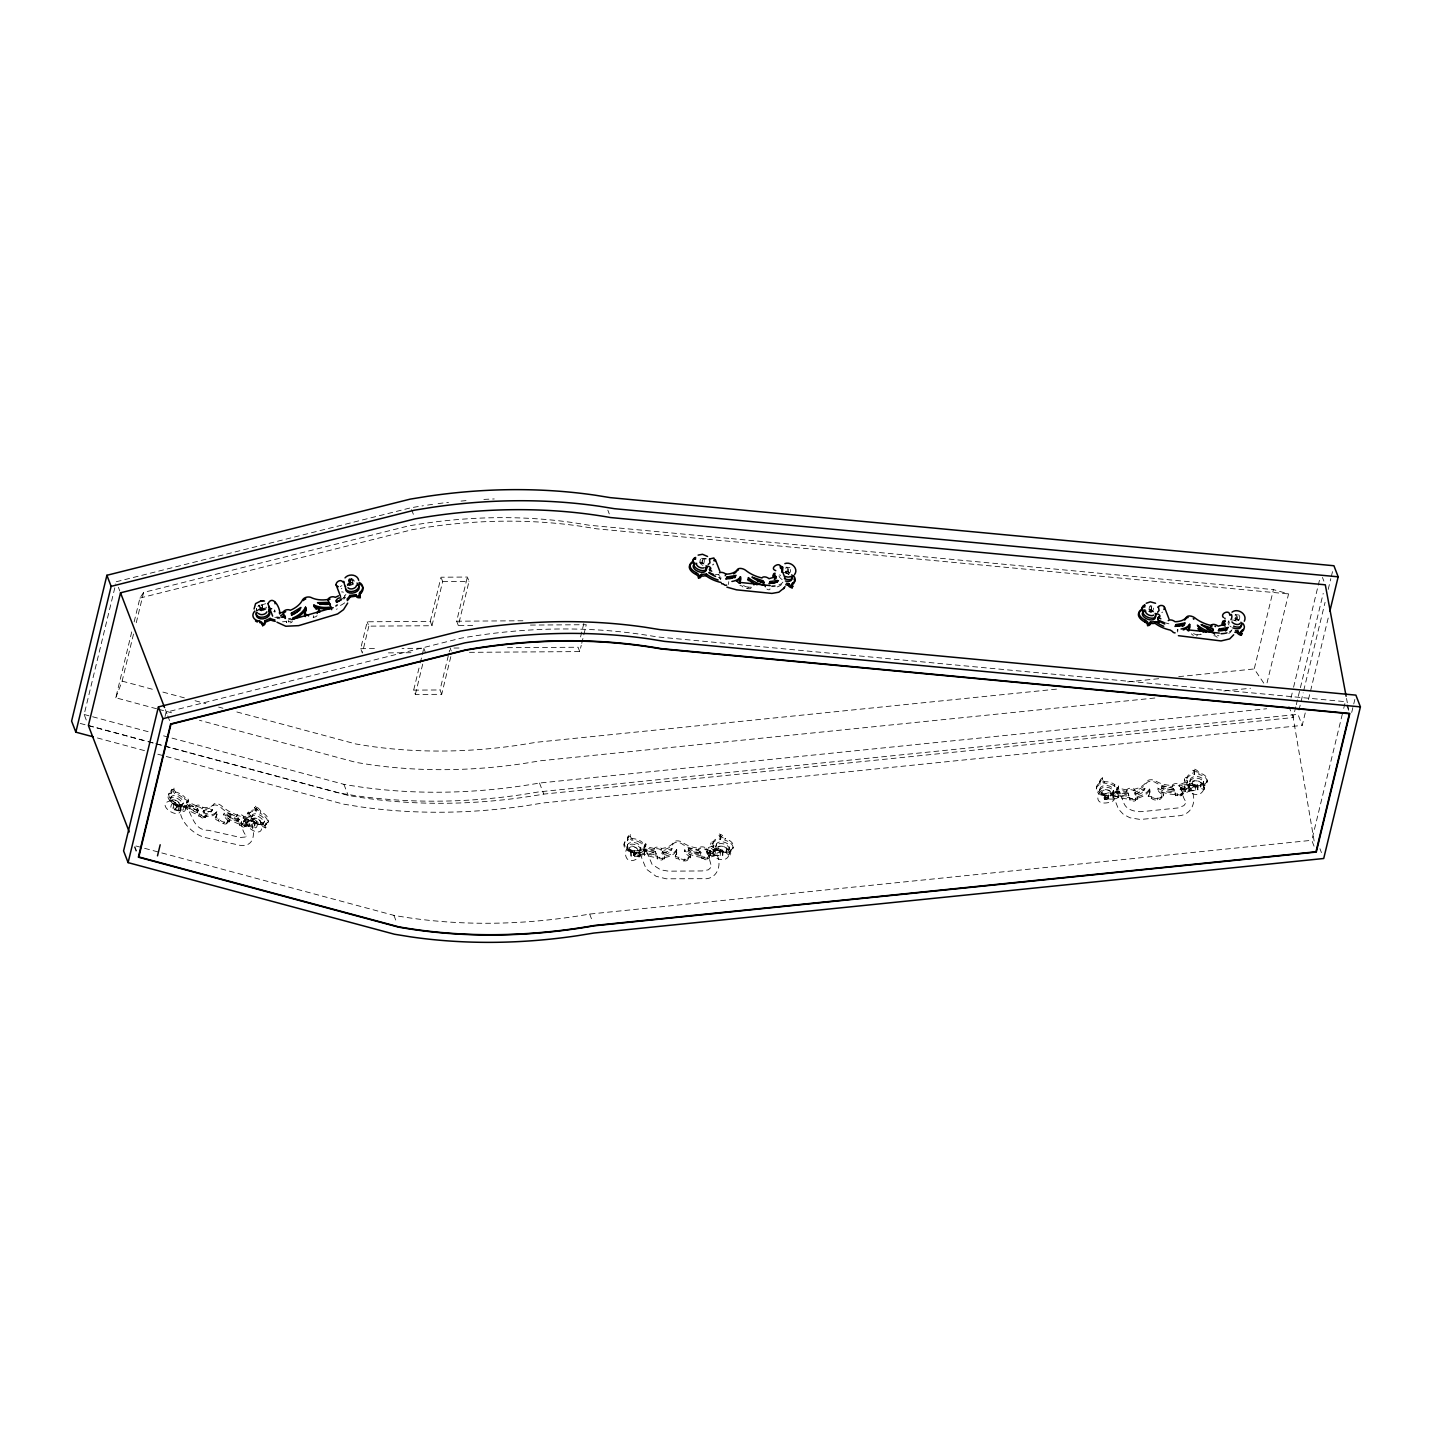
<?xml version="1.0" encoding="UTF-8"?>
<svg xmlns="http://www.w3.org/2000/svg" width="1432" height="1432" viewBox="0 0 1432 1432"><rect width="100%" height="100%" fill="white"/><g stroke="black" fill="none" stroke-linecap="round" stroke-linejoin="round"><path stroke-width="0.75" stroke-dasharray="5 3.75" d="M640.104 854.797C634.448 859.075 642.753 841.748 638.941 857.571C619.072 871.623 623.01 832.386 639.657 851.27M175.581 800.273A4.6 2.309 29.6 0 0 172.037 802.726A4.6 2.309 29.6 0 0 179.251 805.536A4.6 2.309 29.6 0 0 175.581 800.273C145.706 801.419 190.384 828.394 178.535 802.171M1188.614 785.989C1187.164 792.809 1196.579 797.284 1201.555 792.755C1211.597 782.212 1189.724 775.929 1188.9 785.47M713.619 853.365C712.51 843.323 729.837 844.039 729.067 853.74C728.351 863.138 713.834 860.059 713.673 853.723M1113.487 798.286C1115.313 790.231 1102.64 786.186 1098.881 793.382C1090.987 813.018 1131.37 795.977 1104.698 799.539C1099.919 791.234 1112.7 792.791 1117.891 792.648C1121.757 799.11 1113.129 799.629 1108.046 798.841C1105.074 793.561 1109.693 792.63 1108.046 798.841M1096.339 788.531L1096.482 786.973M1099.848 782.463L1099.991 780.905M1099.579 791.091L1099.758 789.372M1113.774 793.382L1112.986 795.315L1108.117 796.389A3.401 2.148 5.6 0 1 1105.773 799.092A4.708 2.971 5.6 0 0 1102.819 795.709A10.31 6.516 5.6 0 1 1100.116 784.36L1100.277 782.803A7.966 5.048 5.6 0 1 1102.658 777.737A7.482 4.744 5.6 0 0 1104.233 781.836L1104.985 783.286A10.31 6.516 5.6 0 1 1114.561 786.222A2.667 1.683 5.6 0 1 1118.07 787.296A2.667 1.683 5.6 0 1 1116.709 789.444L1126.716 791.52A4.314 2.739 5.6 0 1 1129.83 789.748A4.314 2.739 5.6 0 1 1134.037 790.786A22.912 14.481 5.6 0 0 1146.531 782.91A5.585 3.526 5.6 0 1 1154.729 782.087A22.912 14.481 5.6 0 0 1172.11 786.973A4.314 2.739 5.6 0 1 1175.242 785.183A4.314 2.739 5.6 0 1 1179.431 786.24L1187.54 782.874L1187.325 780.816A2.667 1.683 5.6 0 1 1184.461 779.097A2.667 1.683 5.6 0 1 1186.913 777.433A10.31 6.516 5.6 0 1 1193.626 772.868L1194.557 772.797A7.482 4.744 5.6 0 0 1192.981 768.698A7.966 5.048 5.6 0 1 1198.924 772.922A10.31 6.516 5.6 0 1 1204.813 783.948A4.708 2.971 5.6 0 0 1204.581 787.636L1204.419 789.193A3.401 2.148 5.6 0 1 1200.267 787.153L1194.091 786.866L1193.286 787.994A22.912 14.481 5.6 0 1 1182.331 793.758L1182.796 794.975L1180.953 795.154A1.897 1.199 5.6 0 1 1179.592 796.532A1.897 1.199 5.6 0 1 1177.301 795.512L1175.475 795.709L1175.153 792.934A22.912 14.481 5.6 0 1 1157.772 788.048L1157.611 789.605A13.819 8.735 5.6 0 0 1162.641 794.599A2.291 1.45 5.6 0 1 1161.209 797.123A3.759 2.381 5.6 0 1 1157.271 799.754L1156.734 799.897A3.759 2.381 5.6 0 1 1151.65 798.089A2.291 1.45 5.6 0 1 1148.446 796.013A13.819 8.735 5.6 0 0 1149.413 790.428L1149.574 788.871A22.912 14.481 5.6 0 1 1137.08 796.747L1137.384 799.521L1135.558 799.7A1.897 1.199 5.6 0 1 1134.18 801.079A1.897 1.199 5.6 0 1 1131.907 800.058L1130.063 800.255L1129.758 797.481A22.912 14.481 5.6 0 1 1115.331 794.259L1113.774 793.382L1108.261 794.832A3.401 2.148 5.6 0 1 1105.916 797.517A4.708 2.971 5.6 0 0 1102.98 794.151A10.31 6.516 5.6 0 1 1100.277 782.803M1102.354 779.993L1102.658 777.737M1102.819 795.709L1102.98 794.151M1105.773 799.092L1105.969 797.194M1108.314 797.284L1108.261 794.832M1113.237 792.039L1113.398 790.321M1114.561 786.222L1114.723 784.664A10.31 6.516 5.6 0 0 1105.146 781.729L1104.233 781.836M1116.137 792.773L1116.28 791.216C1119.466 791.341 1135.325 792.916 1126.196 796.031A18.473 11.671 5.6 0 1 1117.64 793.614L1116.137 792.773L1129.078 793.99M1116.727 789.963L1116.87 787.886A2.667 1.683 5.6 0 0 1118.231 785.738A2.667 1.683 5.6 0 0 1114.723 784.664M1118.285 788.173L1118.446 786.615M1126.716 791.52L1126.877 789.963A4.314 2.739 5.6 0 1 1129.991 788.191A4.314 2.739 5.6 0 1 1134.198 789.229A22.912 14.481 5.6 0 0 1146.674 781.353A5.585 3.526 5.6 0 1 1154.872 780.583L1154.872 780.529A22.912 14.481 5.6 0 0 1172.271 785.416A4.314 2.739 5.6 0 1 1175.386 783.626A4.314 2.739 5.6 0 1 1179.592 784.682L1187.683 781.317M1127.968 792.827L1128.917 795.548M1128.667 796.031L1128.649 794.599M1130.063 800.255L1129.758 797.481M1131.907 800.058L1132.05 798.501L1130.224 798.698M1134.037 790.786L1134.198 789.229M1134.717 794.259L1135.29 792.093L1144.92 788.352L1144.007 790.965A18.473 11.671 5.6 0 1 1137.849 794.85C1129.15 795.476 1142.593 791.019 1144.759 789.909M1135.146 793.668L1135.29 792.093M1135.612 800.023L1135.719 798.143L1137.545 797.964L1137.384 799.521M1135.827 795.422L1135.97 793.865L1137.993 793.292A18.473 11.671 5.6 0 0 1144.15 789.408L1144.92 788.352M1148.231 796.604L1148.392 795.046M1149.735 792.845L1149.878 791.287M1151.65 798.089L1151.793 796.532A2.291 1.45 5.6 0 1 1148.607 794.456A13.819 8.735 5.6 0 0 1149.574 788.871M1157.271 799.754L1157.414 798.197A3.759 2.381 5.6 0 0 1161.37 795.566A2.291 1.45 5.6 0 0 1162.802 793.042A13.819 8.735 5.6 0 1 1157.772 788.048M1161.531 788.227L1161.692 786.669C1164.914 785.971 1180.738 789.068 1171.609 791.466A18.473 11.671 5.6 0 1 1163.035 789.068L1161.531 788.227L1173.22 789.837L1174.33 791.001M1161.263 797.857L1161.37 795.566M1163.536 795.995L1163.697 794.438M1172.11 786.973L1172.271 785.416M1173.22 789.837L1173.363 788.28M1173.9 791.61L1174.473 789.444M1175.475 795.709L1175.153 792.934M1177.301 795.512L1177.444 793.955L1175.618 794.151M1179.431 786.24L1179.592 784.682M1180.111 789.712L1180.702 787.546L1190.314 783.787L1189.401 786.419A18.473 11.671 5.6 0 1 1183.244 790.303C1174.544 790.929 1188.005 786.472 1190.171 785.363M1180.541 789.104L1180.702 787.546M1181.024 795.458L1181.114 793.597L1182.939 793.418L1182.796 794.975M1181.221 790.876L1181.382 789.318L1183.405 788.746A18.473 11.671 5.6 0 0 1189.544 784.861L1190.314 783.787M1182.331 793.758L1182.474 792.2A22.912 14.481 5.6 0 0 1193.447 786.437L1194.252 785.309L1200.428 785.595A3.401 2.148 5.6 0 0 1204.581 787.636M1184.353 780.225L1184.515 778.65M1187.54 782.874L1187.164 782.391A2.667 1.683 5.6 0 1 1184.318 780.655A2.667 1.683 5.6 0 1 1186.77 778.99L1186.913 777.433M1187.164 782.391L1187.325 780.816M1189.867 782.051L1190.046 780.315M1186.77 778.99A10.31 6.516 5.6 0 1 1193.465 774.426L1194.395 774.354A7.482 4.744 5.6 0 0 1192.82 770.255L1192.981 768.698M1194.395 774.354L1194.7 772.099M1194.091 786.866L1194.252 785.309M1204.419 789.193A4.708 2.971 5.6 0 1 1204.67 785.506A10.31 6.516 5.6 0 0 1198.781 774.479L1198.924 772.922M1200.267 787.153L1200.428 785.595M1203.524 783L1203.686 781.263M1203.524 787.278L1203.686 785.703M1204.67 785.506L1204.813 783.948M1206.961 782.606L1207.122 781.031M1112.574 793.149L1113.022 798.716M265.726 603.713L259.568 605.485L260.803 610.247M180.665 809.384C175.957 814.754 179.967 800.058 181.059 807.72M259.819 820.375C270.738 847.44 227.849 818.639 256.865 818.477A4.6 2.309 29.6 0 1 260.535 823.722A4.6 2.309 29.6 0 1 253.321 820.93A4.6 2.309 29.6 0 1 256.865 818.477M86.26 720.01L84.148 714.478L115.759 583.898M156.553 708.75L115.777 697.778L132.048 630.563M134.143 621.9L139.924 598.057L143.594 592.436L408.764 525.866L422.691 523.611A446.927 330.04 -21 0 1 573.015 522.626L589.178 525.222L729.139 538.396M115.777 697.778L122.132 681.131L133.641 633.535M136.273 622.723L143.594 592.436M165.056 716.519L166.094 712.223L461.015 638.171A486.11 358.967 -21 0 1 656.751 636.864L1345.328 701.68L1343.234 710.344M368.847 626.142L362.35 653.028L360.685 648.678L367.183 621.792L430.316 621.381L431.981 625.73L368.847 626.142L367.183 621.792M450.812 656.626L441.7 694.305L415.352 694.484L413.669 690.135L419.755 665.003M420.256 662.909L421.778 656.626M422.279 654.531L423.8 648.266L402.034 648.41M430.316 621.381L441.002 577.221L467.351 577.042L469.016 581.392L458.33 625.551L475.979 625.444M415.352 694.484L422.941 663.088M431.981 625.73L442.667 581.571L441.002 577.221M441.7 694.305L440.018 689.956L449.648 650.182M458.33 625.551L456.665 621.202L467.351 577.042M580.569 636.9L584.578 620.342M469.463 652.33L579.745 651.596L581.249 645.385M581.75 643.326L586.261 624.71L528.909 625.086M623.994 844.504L624.37 842.929M627.502 838.525L627.896 836.95M676.656 849.552L676.262 851.127A13.819 8.306 13.6 0 1 675.349 856.425A2.291 1.378 13.6 0 0 675.868 858.126A2.291 1.378 13.6 0 0 678.517 858.717A3.759 2.255 13.6 0 0 683.529 860.918L684.048 860.829A3.759 2.255 13.6 0 0 687.933 858.663A2.291 1.378 13.6 0 0 690.099 858.037A2.291 1.378 13.6 0 0 689.311 856.336A13.819 8.306 13.6 0 1 684.335 851.073L684.711 849.498A13.819 8.306 13.6 0 0 689.687 854.779A2.291 1.378 13.6 0 1 690.475 856.461A2.291 1.378 13.6 0 1 688.309 857.088A3.759 2.255 13.6 0 1 684.424 859.254L683.905 859.361A3.759 2.255 13.6 0 1 678.893 857.142A2.291 1.378 13.6 0 1 676.244 856.569A2.291 1.378 13.6 0 1 675.725 854.868A13.819 8.306 13.6 0 0 676.656 849.552A22.912 13.765 13.6 0 1 664.394 856.032L664.484 858.806L662.676 858.824A1.897 1.146 13.6 0 1 661.333 860.023A1.897 1.146 13.6 0 1 659.078 858.842L657.27 858.86L657.198 856.085A22.912 13.765 13.6 0 1 642.986 851.664L641.429 850.68L636.023 851.592L635.629 853.15A3.401 2.041 13.6 0 1 633.338 855.548A4.708 2.828 13.6 0 0 630.42 852.022A10.31 6.193 13.6 0 1 627.699 840.817L628.075 839.259A7.966 4.797 13.6 0 1 630.384 834.57A7.482 4.493 13.6 0 0 631.96 838.687L632.479 840.226A10.31 6.193 13.6 0 1 641.93 843.913A2.667 1.611 13.6 0 1 645.385 845.274A2.667 1.611 13.6 0 1 644.06 847.225L653.923 850.125A4.314 2.595 13.6 0 1 656.984 848.693A4.314 2.595 13.6 0 1 661.137 850.089A22.912 13.765 13.6 0 0 673.38 843.609A5.585 3.365 13.6 0 1 681.453 843.555A22.912 13.765 13.6 0 0 698.601 849.838A4.314 2.595 13.6 0 1 701.662 848.406A4.314 2.595 13.6 0 1 705.797 849.785L713.763 847.261L713.78 845.184A2.667 1.611 13.6 0 1 710.952 843.269A2.667 1.611 13.6 0 1 713.369 841.873A10.31 6.193 13.6 0 1 719.938 838.078L720.851 838.096A7.482 4.493 13.6 0 0 719.276 833.979L718.882 835.554A7.482 4.493 13.6 0 1 720.457 839.653L719.544 839.653A10.31 6.193 13.6 0 0 712.975 843.448A2.667 1.611 13.6 0 0 710.576 844.844A2.667 1.611 13.6 0 0 713.387 846.76L713.763 847.261M626.947 847.35L627.61 844.576M629.919 836.467L630.384 834.57M630.42 852.022L630.814 850.447A10.31 6.193 13.6 0 1 628.075 839.259M633.338 855.548L633.732 853.973A3.401 2.041 13.6 0 0 636.023 851.592M635.772 854.313L636.148 852.756M640.14 850.554A6.838 4.117 13.6 0 0 632.013 844.128A6.838 4.117 13.6 0 0 628.845 850.626A6.838 4.117 13.6 0 0 640.14 850.554L640.802 847.762M641.93 843.913L642.306 842.338A10.31 6.193 13.6 0 0 632.855 838.651L631.96 838.687M635.629 853.15L640.426 852.559L641.429 850.68M644.06 847.225L644.436 845.65A2.667 1.611 13.6 0 0 645.778 843.699A2.667 1.611 13.6 0 0 642.306 842.338M643.505 850.393L643.881 848.818C647.013 849.212 662.765 852.13 653.44 854.439A18.473 11.098 13.6 0 1 644.991 851.342L643.505 850.393L656.5 852.649M644.078 847.726L644.436 845.65M645.599 846.133L645.975 844.558M653.923 850.125L654.299 848.55A4.314 2.595 13.6 0 1 657.36 847.118A4.314 2.595 13.6 0 1 661.512 848.514A22.912 13.765 13.6 0 0 673.756 842.034L673.738 842.088A5.585 3.365 13.6 0 1 681.811 842.034A22.912 13.765 13.6 0 0 698.977 848.263A4.314 2.595 13.6 0 1 702.038 846.831A4.314 2.595 13.6 0 1 706.191 848.209L714.138 845.703M655.409 851.431L656.125 854.224M655.874 854.671L656.089 853.203M657.27 858.86L657.198 856.085M659.078 858.842L659.454 857.285A1.897 1.146 13.6 0 0 661.709 858.466A1.897 1.146 13.6 0 0 663.07 857.249L664.86 857.249M661.137 850.089L661.512 848.514M661.817 853.669L662.622 851.378L672.073 848.621L670.946 851.163A18.473 11.098 13.6 0 1 664.895 854.349C656.465 854.26 669.335 851.091 671.68 850.196M662.228 852.953L662.622 851.378M662.909 854.725L663.302 853.15L665.289 852.792A18.473 11.098 13.6 0 0 671.322 849.588L672.073 848.621M662.676 859.415L663.07 857.249M664.484 858.806L664.394 856.032M675.206 856.694L675.582 855.119M676.441 854.385L676.817 852.81M678.517 858.717L678.893 857.142M684.048 860.829L684.424 859.254M688.183 850.089L688.559 848.514C691.781 848.478 707.408 852.201 698.118 854.134A18.473 11.098 13.6 0 1 689.669 851.038L688.183 850.089L700.803 853.937M687.933 858.663L688.309 857.088M687.987 859.379L688.362 857.804M690.206 857.768L690.582 856.193M698.601 849.838L698.977 848.263M699.711 852.702L700.087 851.127M700.373 854.474L701.179 852.362M707.354 858.52L709.162 858.52L709.538 856.945L707.73 856.962L707.354 858.52A1.897 1.146 13.6 0 1 706.012 859.737A1.897 1.146 13.6 0 1 703.756 858.556L701.948 858.556L701.859 855.781A22.912 13.765 13.6 0 1 684.711 849.498M701.948 858.556L701.859 855.781M705.797 849.785L706.191 848.209M703.756 858.556L704.132 856.98A1.897 1.146 13.6 0 0 706.388 858.162A1.897 1.146 13.6 0 0 707.73 856.962M706.495 853.203L707.283 851.091L716.752 848.335L715.606 850.859A18.473 11.098 13.6 0 1 709.574 854.063C701.071 853.92 714.013 850.805 716.358 849.91M707.283 851.091L711.525 866.897L708.339 869.833L702.145 870.942L668.547 871.175L660.671 869.833L652.061 864.355L645.707 849.498L641.572 849.033L639.191 851.664L646.208 869.027L656.071 876.277L666.184 878.8L702.593 878.675C720.708 880.787 724.323 856.425 710.97 848.174C700.176 850.375 713.977 858.932 713.637 849.659M707.587 854.421L707.963 852.863L709.95 852.488A18.473 11.098 13.6 0 0 716 849.301L716.752 848.335M710.612 844.415L710.988 842.839M707.336 859.128L707.802 857.267M720.618 850.143L719.831 851.163A22.912 13.765 13.6 0 1 709.073 855.727L708.697 857.303A22.912 13.765 13.6 0 0 719.455 852.738L720.618 850.143L726.704 850.984A3.401 2.041 13.6 0 0 730.803 853.329L730.427 854.904A3.401 2.041 13.6 0 1 726.31 852.559L720.242 851.718M712.975 843.448L713.369 841.873M713.387 846.76L713.78 845.184M715.785 846.76L716.465 843.985M720.457 839.653L720.94 837.774M730.427 854.904A4.708 2.828 13.6 0 1 730.642 851.36A10.31 6.193 13.6 0 0 724.771 840.172L725.165 838.615A7.966 4.797 13.6 0 0 719.276 833.979M726.31 852.559L726.704 850.984M728.977 849.964A6.838 4.117 13.6 0 0 720.869 843.538A6.838 4.117 13.6 0 0 717.701 850.035A6.838 4.117 13.6 0 0 728.977 849.964L729.658 847.171M729.586 852.649L729.962 851.073M730.642 851.36L731.018 849.785A10.31 6.193 13.6 0 0 725.165 838.615M732.898 848.746L733.274 847.189M1263.74 683.1L1254.235 668.941L1273.442 589.626L1288.567 593.922L1267.052 682.849M1291.002 697.921L1293.06 689.347M1293.579 687.217L1320 578.027M1295.763 706.835L1293.168 717.539L1314.469 842.965M1296.282 704.705L1323.222 593.367M1299.003 710.039L1300.56 703.577M1301.079 701.412L1303.174 692.802M1303.693 690.654L1325.065 602.353M1328.198 589.429L1330.793 578.671M1331.312 576.505L1332.888 570.043M157.824 754.217L343.358 804.104L359.593 806.717A497.208 367.165 -21 0 0 526.815 805.607L543.319 802.94L1302.207 725.398L1305.34 712.492M1308.454 699.568L1310.029 693.106M1310.548 690.94L1328.269 617.729M1314.039 846.169L1311.784 840.298L1342.715 712.51M1351.701 712.456L1354.833 699.46M197.419 811.962L196.596 810.261L185.963 805.428L186.84 803.907C188.756 807.29 201.84 806.556 197.276 812.034L195.2 811.228A18.473 9.254 29.6 0 1 187.359 806.61L185.963 805.428M198.475 810.226L197.598 811.747M202.932 811.89L205.671 813.591A18.473 9.254 29.6 0 0 211.095 811.926L212.616 809.671C202.879 808.776 197.688 813.734 211.739 811.192M203.72 810.494L204.74 811.98L203.863 813.501M238.482 820.894L226.847 814.575L227.706 813.054C230.749 813.501 245.337 820.429 236.065 820.393A18.473 9.254 29.6 0 1 228.225 815.757L226.847 814.575M252.623 820.339L243.726 821.163L246.537 822.738A18.473 9.254 29.6 0 0 251.96 821.073L253.482 818.818L244.926 819.373L244.729 822.648M181.059 807.863L180.718 809.223M247.127 823.991C248.917 831.312 251.567 815.918 247.414 822.451M714.962 574.984C720.976 571.529 722.355 582.466 719.598 577.991M1189.527 791.037L1197.904 790.231L1197.6 784.861L1184.622 785.917L1185.087 791.073L1195.541 790.07L1194.914 784.897L1195.541 790.07M1177.695 632.013L1177.856 629.239L1177.229 630.796A22.912 12.727 21.9 0 0 1180.398 630.563M1196.597 636.023L1197.796 634.609A3.759 2.094 21.9 0 0 1200.947 633.803L1200.302 635.361A3.759 2.094 21.9 0 0 1200.338 634.358A2.291 1.271 21.9 0 0 1201.233 634.483M1228.781 633.392A22.912 12.727 21.9 0 0 1230.715 632.031L1232.093 629.579M1235.189 617.085A7.966 4.421 21.9 0 1 1236.317 619L1235.691 620.557A7.966 4.421 21.9 0 0 1235.243 619.591M719.365 577.866L719.992 576.308M720.403 579.298L721.03 577.74M728.566 584.453L728.727 581.678M746.466 588.498A3.759 2.076 22.1 0 0 747.468 588.498L748.668 587.084A3.759 2.076 22.1 0 0 750.654 587.102M788.96 574.214A10.31 5.728 22.1 0 0 786.508 573.086L787.153 571.529A7.966 4.421 22.1 0 0 785.595 569.148M777.2 586.905A22.912 12.709 22.1 0 0 781.55 584.542L783.752 582.484M168.439 794.653L169.298 793.131M171.088 790.786L171.947 789.265M203.791 817.225L205.438 817.6L206.298 816.079L204.651 815.703L203.791 817.225A1.897 0.949 29.6 0 1 202.592 818.048A1.897 0.949 29.6 0 1 200.498 816.491L198.851 816.115L199.245 813.376A22.912 11.474 29.6 0 1 186.088 806.341L179.716 804.784L178.857 806.306A3.401 1.7 29.6 0 1 176.834 808.024A4.708 2.363 29.6 0 0 174.06 804.175A10.31 5.173 29.6 0 1 171.178 793.292L172.055 791.771A7.966 3.992 29.6 0 1 174.024 787.976A7.482 3.759 29.6 0 0 175.599 792.075L175.545 793.758A10.31 5.173 29.6 0 1 184.316 799.145A2.667 1.343 29.6 0 1 187.52 801.115A2.667 1.343 29.6 0 1 186.375 802.636L195.486 807.38A4.314 2.166 29.6 0 1 198.243 806.717A4.314 2.166 29.6 0 1 202.091 808.865A22.912 11.474 29.6 0 0 213.082 805.482A5.585 2.792 29.6 0 1 220.456 807.147A22.912 11.474 29.6 0 0 236.352 816.526A4.314 2.166 29.6 0 1 239.108 815.864A4.314 2.166 29.6 0 1 242.957 818.012L250.153 817.368L250.654 815.309A2.667 1.343 29.6 0 1 248.022 812.946A2.667 1.343 29.6 0 1 250.17 812.177A10.31 5.173 29.6 0 1 256.06 810.065L255.2 811.586A10.31 5.173 29.6 0 0 249.311 813.698A2.667 1.343 29.6 0 0 247.163 814.468A2.667 1.343 29.6 0 0 249.795 816.831L250.153 817.368M171.178 793.292A7.966 3.992 29.6 0 1 173.165 789.497L174.024 787.976M170.283 798.412L171.231 796.729M174.06 804.175L174.919 802.654A10.31 5.173 29.6 0 1 172.055 791.771M176.834 808.024L177.693 806.502A3.401 1.7 29.6 0 0 179.716 804.784M178.911 807.612L179.788 806.091M184.316 799.145L185.175 797.624A10.31 5.173 29.6 0 0 176.422 792.236L175.599 792.075M182.258 805.035L183.207 803.352M178.857 806.306L183.224 806.771L184.639 805.088M186.375 802.636L187.234 801.115A2.667 1.343 29.6 0 0 188.398 799.593A2.667 1.343 29.6 0 0 185.175 797.624M186.411 803.101L187.234 801.115M187.61 802.278L188.469 800.757M195.486 807.38L196.363 805.858A4.314 2.166 29.6 0 1 199.12 805.196A4.314 2.166 29.6 0 1 202.95 807.344A22.912 11.474 29.6 0 0 213.941 803.961A5.585 2.792 29.6 0 1 221.298 805.679A22.912 11.474 29.6 0 0 237.229 815.005A4.314 2.166 29.6 0 1 239.985 814.343A4.314 2.166 29.6 0 1 243.816 816.491L251.012 815.846M196.596 810.261L197.455 808.74M198.851 816.115L199.245 813.376M202.091 808.865L202.95 807.344M200.498 816.491L201.357 814.969A1.897 0.949 29.6 0 0 203.469 816.526A1.897 0.949 29.6 0 0 204.651 815.703M203.183 811.729L204.06 810.208M203.791 817.762L204.669 816.258M205.438 817.6L205.832 814.862A22.912 11.474 29.6 0 0 216.841 811.497A13.819 6.927 29.6 0 1 216.16 816.186A2.291 1.146 29.6 0 0 216.697 817.851A2.291 1.146 29.6 0 0 219.132 818.943A3.759 1.88 29.6 0 0 223.804 822.022L224.269 822.058A3.759 1.88 29.6 0 0 227.742 820.876A2.291 1.146 29.6 0 0 229.711 820.769A2.291 1.146 29.6 0 0 228.941 819.032A13.819 6.927 29.6 0 1 224.215 813.143L223.356 814.665A13.819 6.927 29.6 0 0 228.082 820.554A2.291 1.146 29.6 0 1 228.851 822.29A2.291 1.146 29.6 0 1 226.882 822.398A3.759 1.88 29.6 0 1 223.41 823.579L222.927 823.543A3.759 1.88 29.6 0 1 218.273 820.464A2.291 1.146 29.6 0 1 215.838 819.373A2.291 1.146 29.6 0 1 215.301 817.69A13.819 6.927 29.6 0 0 215.964 813.018L216.841 811.497M215.176 817.905L216.644 815.578M218.273 820.464L219.132 818.943M223.41 823.579L224.269 822.058M226.882 822.398L227.742 820.876M226.882 823.346L227.742 821.825M228.851 822.29L229.711 820.769M236.352 816.526L237.229 815.005M237.461 819.408L238.321 817.887M238.142 821.18L239.341 819.39M244.657 826.371L246.304 826.747L247.163 825.226L245.516 824.85L244.657 826.371A1.897 0.949 29.6 0 1 243.458 827.195A1.897 0.949 29.6 0 1 241.364 825.638L239.717 825.262L240.111 822.541A22.912 11.474 29.6 0 1 224.215 813.143M242.957 818.012L243.816 816.491M239.717 825.262L240.111 822.541M247.181 814.092L248.04 812.571M241.364 825.638L242.223 824.116A1.897 0.949 29.6 0 0 244.335 825.673A1.897 0.949 29.6 0 0 245.516 824.85M243.726 821.163L244.926 819.373M249.311 813.698L250.17 812.177M256.042 811.801A7.482 3.759 29.6 0 0 254.466 807.702L255.326 806.18A7.966 3.992 29.6 0 1 260.857 811.658A10.31 5.173 29.6 0 1 266.585 823.167A4.708 2.363 29.6 0 0 266.513 826.389L265.654 827.911A3.401 1.7 29.6 0 1 261.805 824.886L255.54 823.597A22.912 11.474 29.6 0 1 245.839 825.53L246.304 826.747M249.795 816.831L250.654 815.309M244.657 826.926L245.534 825.405M245.839 825.53L246.698 824.009A22.912 11.474 29.6 0 0 256.4 822.075L262.683 823.364A3.401 1.7 29.6 0 0 266.513 826.389M251.567 816.616L252.515 814.933M265.654 827.911A4.708 2.363 29.6 0 1 265.726 824.689A10.31 5.173 29.6 0 0 259.998 813.179L260.857 811.658M256.221 822.845L257.098 821.324M261.805 824.886L262.683 823.364M263.542 823.239L264.49 821.556M264.884 825.405L265.761 823.883M265.726 824.689L266.585 823.167M267.695 822.774L268.572 821.252M639.316 856.282L630.957 856.318L630.76 850.894L644.472 850.68L644.472 855.853L634.34 855.924L634.143 850.733L634.34 855.924M782.928 582.108L782.176 582.985A22.912 12.709 22.1 0 1 777.827 585.348M212.616 809.671L211.954 810.405A18.473 9.254 29.6 0 1 206.548 812.069M253.482 818.818L252.82 819.552A18.473 9.254 29.6 0 1 247.414 821.216M1104.878 799.557L1104.215 793.955M1117.73 792.63L1118.338 797.803M1185.248 791.108L1184.622 785.917M1197.242 784.629L1197.904 790.231M179.125 810.942L171.518 809.116M344.503 595.73L345.9 594.531M631.19 856.336L630.975 850.715M644.275 850.662L644.472 855.853M714.085 855.173L722.73 855.727L722.963 850.34L709.914 850.375L710.093 855.405L720.439 855.352L720.439 850.178L719.544 852.344L720.439 855.352M710.308 855.423L710.111 850.214M722.516 850.107L722.73 855.727M341.89 585.67L340.207 586.565M341.281 599.489L344.826 597.198M198.135 810.512L196.059 809.707A18.473 9.254 29.6 0 1 188.219 805.088L186.84 803.907M258.906 605.181A7.482 5.012 -12 0 0 260.606 607.741L261.501 607.454A10.31 6.909 -12 0 1 266.746 607.258M261.143 610.444L261.805 608.94A10.31 6.909 -12 0 1 267.05 608.725M261.161 610.909L267.462 608.886M349.175 585.598L353.292 584.417M282.498 621.81A22.912 15.34 -12 0 0 286.257 621.381L286.722 622.598L288.53 622.079A1.897 1.271 -12 0 0 290.803 622.741A1.897 1.271 -12 0 0 292.164 621.04M1157.414 798.197L1156.877 798.34A3.759 2.381 5.6 0 1 1151.793 796.532M349.122 578.474A7.482 5.012 -12 0 1 350.052 582.036L349.122 582.269A10.31 6.909 -12 0 0 346.759 583.361M350.052 582.036L349.444 583.737A10.31 6.909 -12 0 0 347.063 584.829M116.261 581.75L410.859 507.787A485.699 358.662 -21 0 1 423.425 505.711M139.924 598.057L412.47 529.625L427.112 527.262A456.665 337.218 -21 0 1 580.694 526.242L596.697 528.82L1288.567 593.922M313.125 617.478A3.759 2.506 -12 0 0 313.644 617.228L314.235 617.156A3.759 2.506 -12 0 0 317.063 615.67M1056.512 689.132L536.66 742.241L519.172 745.087A446.927 330.04 -21 0 1 368.865 746.072L355.942 743.996L233.667 711.113M1127.611 681.883L1158.721 678.696M1178.715 676.656L1254.235 668.941M1154.836 698.01L540.562 760.768L523.253 763.578A456.665 337.218 -21 0 1 369.671 764.598L356.103 762.415L199.46 720.278M1223.841 690.976L1250.548 688.237M163.588 735.851L343.931 784.342A485.699 358.662 -21 0 0 539.506 783.035L1266.676 708.75M148.516 741.704L348.173 795.404A485.699 358.662 -21 0 0 543.748 794.098L1293.168 717.539L1288.925 706.477M161.798 852.935L393.925 915.37A486.11 358.967 -21 0 0 589.662 914.063L1311.784 840.298M442.667 581.571L469.016 581.392M456.665 621.202L525.025 620.754M360.685 648.678L378.084 648.553M458.974 648.016L450.149 648.087L451.277 650.987M507.501 647.694L578.081 647.228L579.745 651.596M388.466 652.867L412.416 652.706M413.669 690.135L440.018 689.956M657.664 857.285L659.454 857.285M702.324 856.998L704.132 856.98M274.819 617.317L279.24 617.335M1188.936 785.47L1189.634 791.216M714.371 850.16L715.373 851.968L714.55 855.781M1174.043 790.052L1171.752 789.909A18.473 11.671 5.6 0 1 1163.178 787.51L1161.692 786.669M1126.877 789.963L1116.87 787.886M731.358 538.611L1273.442 589.626M1149.108 608.958A2.828 1.074 -84.1 0 1 1150.719 605.951L1154.532 606.309M1235.154 614.65L1239.038 615.044M1149.807 611.464L1153.691 611.858M1230.428 619.805L1238.197 620.611M1213.889 635.754L1215.625 635.933A1.897 1.056 21.9 0 0 1217.361 637.222M701.537 558.301L707.372 558.91M786.007 567.179L789.891 567.573M703.649 558.766A2.613 1.002 -84 0 1 703.882 562.991A2.613 1.002 -84 0 1 702.235 562.257A2.613 1.002 -84 0 1 703.649 558.766L707.551 559.178M781.281 572.317L789.05 573.14M248.094 826.21L255.272 827.857M700.767 852.899L698.494 852.559A18.473 11.098 13.6 0 1 690.045 849.462L688.559 848.514M654.299 848.55L644.454 846.151M172.932 803.638A2.828 1.271 -77.4 0 1 172.914 808.149A2.828 1.271 -77.4 0 1 170.838 807.326A2.828 1.271 -77.4 0 1 172.932 803.638L185.068 806.395A2.613 1.181 -77.4 0 1 185.05 810.566A2.613 1.181 -77.4 0 1 183.135 809.796A2.613 1.181 -77.4 0 1 185.068 806.395M245.302 819.874A2.613 1.181 -77.4 0 1 245.284 824.044A2.613 1.181 -77.4 0 1 243.368 823.293A2.613 1.181 -77.4 0 1 245.302 819.874L256.686 822.398A2.828 1.271 -77.4 0 1 256.65 826.908A2.828 1.271 -77.4 0 1 254.592 826.085A2.613 1.181 -77.4 0 1 252.623 825.351A2.613 1.181 -77.4 0 1 254.556 821.95A2.613 1.181 -77.4 0 1 254.538 826.121A2.828 1.271 -77.4 0 1 256.686 822.398M199.71 814.593L201.357 814.969M240.576 823.74L242.223 824.116M174.489 809.366L183.761 811.443M243.995 824.922L253.249 826.998M258.029 823.937L259.21 824.223M176.745 805.751L177.926 806.037M747.468 588.498L748.041 588.642A3.759 2.076 22.1 0 0 751.263 587.174M1164.091 622.562L1169.121 623.869L1168.959 625.712M718.488 577.508L720.672 578.081M122.132 681.131L154.298 689.777M162.89 692.086L184.334 697.849M195.056 700.731L205.778 703.613M218.649 707.086L222.945 708.231M158.701 709.323L171.571 712.778M84.148 714.478L148.552 731.806M88.39 725.541L146.368 741.132M80.228 723.428L153.582 743.154M155.73 743.727L162.21 745.463M164.358 746.054L339.098 793.042L355.351 795.655A497.208 367.165 -21 0 0 522.573 794.545L539.076 791.86L1297.965 714.335L1302.207 725.398M97.412 737.963L144.883 750.726M136.004 846.008L142.466 847.744M144.614 848.317L159.65 852.362M786.615 571.44L786.15 571.279A6.838 3.795 22.1 0 1 789.408 572.693M700.857 562.436L700.409 562.275A6.838 3.795 22.1 0 1 703.649 563.689M1235.762 618.91L1235.315 618.749A6.838 3.795 21.9 0 1 1238.573 620.163M1149.968 610.032L1149.52 609.871A6.838 3.795 21.9 0 1 1152.76 611.285M1181.382 789.318L1180.272 788.155M1135.97 793.865L1134.86 792.702M239.001 819.659L236.924 818.871A18.473 9.254 29.6 0 1 229.084 814.235L227.706 813.054M196.363 805.858L187.27 801.58M707.963 852.863L706.871 851.628M663.302 853.15L662.193 852.094M1116.28 791.216L1117.783 792.057A18.473 11.671 5.6 0 0 1126.358 794.456M1113.613 794.939L1115.188 795.816A22.912 14.481 5.6 0 0 1129.597 799.038M259.568 605.485L260.91 609.37A7.482 5.012 -12 0 1 259.335 605.11A7.966 5.334 -12 0 0 257.903 606.434M643.881 848.818L645.367 849.767A18.473 11.098 13.6 0 0 653.815 852.863M641.035 852.255L642.592 853.239A22.912 13.765 13.6 0 0 656.805 857.643M183.779 806.61L185.229 807.863A22.912 11.474 29.6 0 0 198.386 814.898M343.286 592.347L342.91 591.899A2.667 1.79 -12 0 1 341.568 591.881M639.298 853.168C641.16 856.497 647.282 853.687 646.118 850.107M248.076 819.355C237.05 813.018 242.026 831.92 246.071 835.5L245.964 836.968L240.415 837.452L208.356 830.292C190.134 830.56 192.318 805.715 181.757 804.498C174.722 817.368 193.159 835.429 206.298 837.792L237.3 844.719C255.147 849.713 257.241 830.632 248.076 819.355C249.168 822.917 243.082 825.745 241.185 822.469M179.412 808.633C181.309 811.908 187.395 809.08 186.303 805.518M1188.488 785.703C1178.303 778.74 1181.74 797.803 1186.394 802.171L1183.942 805.59L1178.25 807.917L1142.145 811.622C1134.842 812.123 1126.429 809.599 1124.066 803.585L1119.573 791.896L1117.551 790.715L1114.024 791.842L1112.807 794.832L1118.464 809.062L1123.332 814.307L1129.92 817.762L1140.355 819.48L1177.372 815.9C1193.644 815.56 1198.656 797.517 1188.488 785.703C1189.133 789.336 1182.76 791.663 1181.436 787.958M1112.807 794.832C1114.15 798.537 1120.504 796.21 1119.86 792.576M1322.452 577.436L1323.884 581.123M1346.832 705.6L1349.087 711.471L1347.745 704.992M1319.946 848.693L1321.45 852.613M1182.474 792.2L1182.939 793.418M1137.08 796.747L1137.545 797.964M607.848 510.168L609.262 513.873M709.073 855.727L709.538 856.945M539.506 783.035L543.748 794.098M589.662 914.063L592.669 921.904M411.575 509.631L413.705 515.162M423.8 648.266L425.483 652.616M343.931 784.342L348.173 795.404M393.925 915.37L396.933 923.192M246.698 824.009L247.163 825.226M205.832 814.862L206.298 816.079M118.391 587.281L119.805 590.968M165.36 709.61L166.953 713.78M167.759 715.875L170.157 722.122M134.823 846.509L136.434 850.68M134.608 847.386L136.112 851.306M352.934 583.755L351.699 578.993L353.185 583.486M350.088 580.121L350.392 581.607M313.322 615.76L313.644 617.228M288.226 620.611L288.53 622.079M286.4 621.13L286.722 622.598M274.675 609.853L274.98 611.321M260.606 607.741L260.91 609.209M258.977 605.539L259.299 607.007M256.99 610.945L256.686 609.477A7.966 5.334 -12 0 1 256.4 608.51L256.811 610.48A7.966 5.334 -12 0 1 256.811 608.439M1346.527 698.44L1347.333 702.808M427.595 505.084A485.699 358.662 -21 0 1 435.972 503.903M438.067 503.617A485.699 358.662 -21 0 1 448.502 502.346M461.032 501.075A485.699 358.662 -21 0 1 467.28 500.52M483.891 499.41A485.699 358.662 -21 0 1 494.237 498.945M785.721 568.414A2.613 1.002 -84 0 1 787.099 567.913A2.613 1.002 -84 0 1 787.117 571.332A2.613 1.002 -84 0 1 785.721 572.442M713.655 564.011A2.613 1.002 -84 0 1 712.402 564.727M739.914 585.294A2.291 1.271 22.1 0 0 742.098 585.867A3.759 2.076 22.1 0 0 742.94 586.959M785.756 571.654A7.966 4.421 22.1 0 1 786.508 573.086M700.624 562.257A10.31 5.728 22.1 0 1 703.112 563.277M769.951 588.803A1.897 1.056 22.1 0 1 766.925 589.053M748.095 586.941A3.759 2.076 22.1 0 1 743.566 585.402M787.153 571.529A10.31 5.728 22.1 0 1 789.587 572.639M718.255 574.984A4.314 2.399 22.1 0 1 718.506 574.626M789.336 573.158A2.828 1.092 -84 0 1 788.477 569.668A2.828 1.092 -84 0 1 790.285 568.039A2.828 1.092 -84 0 1 789.909 572.639M782.14 579.584A6.838 3.795 22.1 0 1 779.151 574.268M785.452 573.015A6.838 3.795 22.1 0 1 788.71 574.429M780.476 575.753A6.838 3.795 22.1 0 1 779.831 574.608M785.47 571.225A4.6 2.56 22.1 0 1 789.694 573.051M699.729 562.221A4.6 2.56 22.1 0 1 703.953 564.047M700.696 563.868A2.828 1.092 -84 0 1 700.355 559.5A2.828 1.092 -84 0 1 702.181 559.644A2.828 1.092 -84 0 1 700.982 563.886M701.394 564.602A6.838 3.795 22.1 0 1 702.951 565.407M1152.76 611.034A2.613 1.002 -84.1 0 1 1151.328 609.423A2.613 1.002 -84.1 0 1 1152.832 606.416A2.613 1.002 -84.1 0 1 1152.993 610.569M1235.1 615.42A2.613 1.002 -84.1 0 1 1236.532 616.941A2.613 1.002 -84.1 0 1 1235.118 620.11M1162.533 612.055A2.613 1.002 -84.1 0 1 1161.746 612.52M1149.108 611.41A10.31 5.728 21.9 0 1 1151.597 612.413M1193.447 635.414A3.759 2.094 21.9 0 1 1191.442 633.785M1149.735 609.853A10.31 5.728 21.9 0 1 1152.223 610.855M1197.224 634.466A3.759 2.094 21.9 0 1 1193.572 633.588M1236.317 619A10.31 5.728 21.9 0 1 1238.752 620.11M1231.341 630.474A22.912 12.727 21.9 0 1 1229.408 631.834M1218.883 635.754A1.897 1.056 21.9 0 1 1217.522 635.504M1239.503 615.653A2.828 1.074 -84.1 0 1 1239.307 619.608M1238.769 620.468A2.828 1.074 -84.1 0 1 1237.517 618.481A2.828 1.074 -84.1 0 1 1238.752 615.026M1231.305 627.055A6.838 3.795 21.9 0 1 1229.963 626.07M1228.942 624.961A6.838 3.795 21.9 0 1 1228.978 620.969M1234.617 620.486A6.838 3.795 21.9 0 1 1236.299 621.058M1229.641 623.224A6.838 3.795 21.9 0 1 1228.781 621.005M1234.635 618.696A4.6 2.56 21.9 0 1 1238.859 620.521M1148.84 609.817A4.6 2.56 21.9 0 1 1153.064 611.643M1150.719 605.951A2.828 1.074 -84.1 0 1 1150.97 610.265A2.828 1.074 -84.1 0 1 1149.198 610.318M1148.822 611.607A6.838 3.795 21.9 0 1 1150.505 612.18M290.947 621.094A1.897 1.271 -12 0 1 288.691 621.13M350.536 578.242A7.966 5.334 -12 0 1 354.384 581.392M348.781 579.387A7.966 5.334 -12 0 1 354.51 582.377M345.452 597.287A18.473 12.369 -12 0 1 343.805 599.202M274.693 610.318A2.667 1.79 -12 0 1 273.727 611.643M274.425 610.515A2.667 1.79 -12 0 1 274.837 612.269M337.111 608.761A1.897 1.271 -12 0 1 336.61 609.388M349.122 579.656A7.482 5.012 -12 0 1 350.357 583.504M341.21 588.785A2.667 1.79 -12 0 1 341.836 588.498M344.736 602.836A22.912 15.34 -12 0 1 338.471 606.363M279.58 617.299A18.473 12.369 -12 0 1 276.716 616.941M345.13 595.819A18.473 12.369 -12 0 1 343.483 597.735M279.884 618.767A18.473 12.369 -12 0 1 277.038 618.409M347.779 585.688A6.838 4.582 -12 0 1 352.594 583.826M347.546 585.402A4.6 3.079 -12 0 1 354.259 582.806M347.439 584.059A6.838 4.582 -12 0 1 353.99 582.18M258.583 610.318A4.6 3.079 -12 0 1 266.477 609.495M256.919 610.837A6.838 4.582 -12 0 1 266.191 608.17M259.783 610.515A6.838 4.582 -12 0 1 266.531 609.799M239.251 824.062A22.912 11.474 29.6 0 1 223.356 814.665M174.919 802.654A4.708 2.363 29.6 0 1 177.693 806.502M254.466 807.702A7.966 3.992 29.6 0 1 259.998 813.179M255.326 806.18A7.482 3.759 29.6 0 1 256.901 810.279M174.74 793.597A7.482 3.759 29.6 0 1 173.165 789.497M215.964 813.018A22.912 11.474 29.6 0 1 204.973 816.383M730.803 853.329A4.708 2.828 13.6 0 1 731.018 849.785M701.483 857.356A22.912 13.765 13.6 0 1 684.335 851.073M627.699 840.817A7.966 4.797 13.6 0 1 630.008 836.145A7.482 4.493 13.6 0 0 631.584 840.244M630.814 850.447A4.708 2.828 13.6 0 1 633.732 853.973M718.882 835.554A7.966 4.797 13.6 0 1 724.771 840.172M676.262 851.127A22.912 13.765 13.6 0 1 664.018 857.607M1175.01 794.492A22.912 14.481 5.6 0 1 1157.611 789.605M1181.114 793.597A1.897 1.199 5.6 0 1 1179.735 794.975A1.897 1.199 5.6 0 1 1177.444 793.955M1100.116 784.36A7.966 5.048 5.6 0 1 1102.497 779.294A7.482 4.744 5.6 0 0 1104.072 783.394M1192.82 770.255A7.966 5.048 5.6 0 1 1198.781 774.479M1135.719 798.143A1.897 1.199 5.6 0 1 1134.341 799.521A1.897 1.199 5.6 0 1 1132.05 798.501M1149.413 790.428A22.912 14.481 5.6 0 1 1136.918 798.304M261.931 605.038L263.381 610.05L261.984 605.074M348.567 580.121L350.035 585.133L348.638 580.157M246.035 836.109L246.071 836.216M175.778 808.489A2.613 1.181 -77.4 0 0 175.796 804.319A2.613 1.181 -77.4 0 0 173.863 807.72A2.613 1.181 -77.4 0 0 175.778 808.489M170.927 801.544A6.838 3.437 29.6 0 0 181.649 805.715A6.838 3.437 29.6 0 0 176.208 797.91A6.838 3.437 29.6 0 0 170.927 801.544M171.894 799.862A6.838 3.437 29.6 0 0 182.616 804.032A6.838 3.437 29.6 0 0 177.174 796.228A6.838 3.437 29.6 0 0 171.894 799.862M252.211 819.748A6.838 3.437 29.6 0 0 262.933 823.919A6.838 3.437 29.6 0 0 257.491 816.115A6.838 3.437 29.6 0 0 252.211 819.748M253.178 818.066A6.838 3.437 29.6 0 0 263.9 822.237A6.838 3.437 29.6 0 0 258.458 814.414A6.838 3.437 29.6 0 0 253.178 818.066M630.134 851.073A4.6 2.775 13.6 0 0 637.741 851.02A4.6 2.775 13.6 0 0 632.264 846.688A4.6 2.775 13.6 0 0 630.134 851.073M629.274 848.89A6.838 4.117 13.6 0 0 640.552 848.8A6.838 4.117 13.6 0 0 632.425 842.374A6.838 4.117 13.6 0 0 629.274 848.89M718.989 850.483A4.6 2.775 13.6 0 0 726.579 850.429A4.6 2.775 13.6 0 0 721.119 846.097A4.6 2.775 13.6 0 0 718.989 850.483M718.112 848.299A6.838 4.117 13.6 0 0 729.407 848.209A6.838 4.117 13.6 0 0 721.28 841.783A6.838 4.117 13.6 0 0 718.112 848.299M1102.998 794.545A4.6 2.918 5.6 0 0 1110.713 793.775A4.6 2.918 5.6 0 0 1105.182 789.82A4.6 2.918 5.6 0 0 1102.998 794.545M1101.494 794.295A6.838 4.332 5.6 0 0 1112.968 793.149A6.838 4.332 5.6 0 0 1104.752 787.26A6.838 4.332 5.6 0 0 1101.494 794.295M1101.673 792.558A6.838 4.332 5.6 0 0 1113.129 791.413A6.838 4.332 5.6 0 0 1104.913 785.524A6.838 4.332 5.6 0 0 1101.673 792.558M1193.286 785.506A4.6 2.918 5.6 0 0 1201.001 784.736A4.6 2.918 5.6 0 0 1195.469 780.762A4.6 2.918 5.6 0 0 1193.286 785.506M1191.8 785.255A6.838 4.332 5.6 0 0 1203.256 784.092A6.838 4.332 5.6 0 0 1195.04 778.202A6.838 4.332 5.6 0 0 1191.8 785.255M1191.961 783.519A6.838 4.332 5.6 0 0 1203.435 782.373A6.838 4.332 5.6 0 0 1195.219 776.484A6.838 4.332 5.6 0 0 1191.961 783.519"/><path stroke-width="1.5" d="M1157.575 612.269L1159.097 610.48L1158.381 606.703M708.16 564.459L709.986 562.901L709.502 559.321M1231.126 619.286C1232.433 618.087 1232.093 612.198 1230.016 615.223M781.979 571.816C783.304 570.527 782.928 564.584 780.87 567.752M345.04 586.458L343.662 581.356L343.555 582.287M267.856 603.57L272.653 616.118M285.523 617.98L284.467 616.745L280.976 617.138M330.488 605.038L329.432 603.803L319.784 604.394M1329.827 611.267L1338.168 576.81L1333.926 565.747L610.3 497.638L595.014 495.168A497.208 367.165 -21 0 0 427.792 496.278L410.232 499.124L106.899 575.288L71.6 721.102L75.842 732.164L93.098 736.8M75.842 732.164L111.141 586.35L106.899 575.288M1346.116 696.256L1325.298 584.811L610.676 517.561A485.699 358.662 -21 0 0 415.119 518.849L120.521 592.812L88.39 725.541L129.22 831.92M158.415 706.925L123.582 850.859L128.092 862.619L394.48 934.237L410.608 936.85A495.544 365.948 -21 0 0 577.275 935.74L593.832 933.055L1323.705 858.502L1360.4 706.871L1355.889 695.129L659.901 629.615L644.615 627.162A495.544 365.948 -21 0 0 477.948 628.254L460.495 631.082L158.415 706.925L162.926 718.685L128.092 862.619M157.502 855.853L160.187 844.773M715.212 561.147L713.87 557.979L709.484 558.981M780.386 567.985C781.514 560.288 768.089 568.182 775.768 570.634M769.038 583.612L777.2 582.054M268.07 603.534C272.885 594.065 280.708 608.528 279.67 613.934M275.016 603.803L275.177 602.263M347.672 603.087L343.519 609.656L337.594 613.952L298.661 625.641L285.809 626.249L276.949 622.186M1244.319 621.22C1247.791 614.221 1237.66 607.669 1232.003 612.162M1144.848 607.025A7.482 4.153 21.9 0 1 1144.741 605.056A7.966 4.421 21.9 0 0 1142.557 609.28L1141.931 610.855A7.966 4.421 21.9 0 1 1143.613 606.792M1144.114 606.613L1144.741 605.056M1163.733 626.285A22.912 12.727 21.9 0 1 1157.128 622.777L1155.606 621.667L1150.397 621.971L1149.771 623.529A3.401 1.88 21.9 0 1 1147.587 625.569A4.708 2.613 21.9 0 0 1144.723 621.882L1145.349 620.325A10.31 5.728 21.9 0 1 1142.557 609.28M1147.587 625.569L1148.213 624.012A3.401 1.88 21.9 0 0 1150.397 621.971M1149.771 623.529L1154.389 623.457L1155.606 621.667M1158.452 617.174L1157.844 619.215L1158.452 617.174A2.667 1.486 21.9 0 0 1159.705 615.438A2.667 1.486 21.9 0 0 1156.358 613.773M1175.099 626.482L1176.084 624.603L1185.177 622.956L1184.461 623.797A18.473 10.257 21.9 0 1 1178.679 626.232L1176.513 626.232L1176.084 624.603M1188.166 630.885A13.819 7.679 21.9 0 0 1188.972 625.891L1189.616 624.334A22.912 12.727 21.9 0 1 1181.024 629.006M1193.876 619.179L1193.912 619.107A5.585 3.115 21.9 0 0 1193.25 618.696M1210.523 627.019L1211.15 625.462A4.314 2.399 21.9 0 1 1214.103 624.424A4.314 2.399 21.9 0 1 1218.113 626.196L1225.398 624.101A2.667 1.486 21.9 0 1 1222.659 621.953A2.667 1.486 21.9 0 1 1224.969 620.879L1224.342 622.437A10.31 5.728 21.9 0 1 1225.112 621.13M1206.603 628.594C1218.435 635.468 1210.702 623.922 1212.653 630.85M1218.31 630.814L1219.223 629.06L1228.316 627.431M1237.338 632.586L1237.964 631.029A3.401 1.88 21.9 0 0 1241.956 633.714L1241.329 635.271A3.401 1.88 21.9 0 1 1237.338 632.586L1234.832 632.264M1240.738 632.497A4.708 2.613 21.9 0 1 1241.49 631.906L1242.117 630.331A10.31 5.728 21.9 0 0 1242.636 623.153M695.612 559.089A7.482 4.153 22.1 0 1 695.63 557.46A7.966 4.421 22.1 0 0 693.446 561.684L692.82 563.241A7.966 4.421 22.1 0 1 693.625 559.661M700.857 576.505A3.401 1.88 22.1 0 1 698.476 577.955A4.708 2.613 22.1 0 0 695.612 574.268L696.238 572.711A10.31 5.728 22.1 0 1 693.446 561.684M698.476 577.955L699.102 576.398A3.401 1.88 22.1 0 0 701.286 574.357L706.495 574.071L707.999 575.199A22.912 12.709 22.1 0 0 718.166 580.014M701.286 574.357L700.66 575.915L703.094 576.112L705.851 575.628L706.495 574.071M706.602 567.734L707.229 566.177A2.667 1.486 22.1 0 1 710.594 567.86A2.667 1.486 22.1 0 1 709.341 569.578L711.722 571.189M725.218 575.718L725.845 574.16A22.912 12.709 22.1 0 0 737.587 569.274A5.585 3.097 22.1 0 1 745.374 570.079A22.912 12.709 22.1 0 0 762.003 577.955A4.314 2.399 22.1 0 1 764.939 576.917A4.314 2.399 22.1 0 1 768.966 578.689L776.251 576.613A2.667 1.486 22.1 0 1 773.548 574.68A2.667 1.486 22.1 0 1 775.159 573.301M725.935 579.244L726.955 577.042L736.048 575.413L735.332 576.255A18.473 10.257 22.1 0 1 729.55 578.671L727.384 578.671L726.955 577.042M739.753 582.287A13.819 7.661 22.1 0 0 739.843 578.349L740.469 576.792A22.912 12.709 22.1 0 1 731.895 581.446M763.167 584.167C766.102 580.855 761.036 580.443 763.56 583.522M769.432 583.128L770.076 581.571L777.827 580.479M776.251 576.613L775.607 578.17A2.667 1.486 22.1 0 1 772.868 576.022A2.667 1.486 22.1 0 1 775.177 574.948M780.762 568.021L781.407 566.463A7.966 4.421 22.1 0 1 782.767 567.09M788.173 585.115L788.799 583.558A3.401 1.88 22.1 0 0 792.791 586.243L792.165 587.8A3.401 1.88 22.1 0 1 788.173 585.115L785.667 584.793M792.165 587.8A4.708 2.613 22.1 0 1 792.326 584.435L792.952 582.878A10.31 5.728 22.1 0 0 793.471 575.682M1163.894 609.495C1166.632 605.485 1159.652 603.857 1157.951 607.258M347.26 600.652A22.912 15.34 -12 0 0 349.319 598.272L350.106 596.929L356.21 596.142A3.401 2.273 -12 0 0 360.345 597.574L360.041 596.106A3.401 2.273 -12 0 1 355.906 594.674L349.802 595.461L348.996 596.804A22.912 15.34 -12 0 1 346.956 599.185M726.883 587.138L736.495 589.823L771.92 593.421L778.829 592.204L784.145 587.961M783.716 588.677L784.987 586.565M1233.704 634.77L1229.676 638.905L1221.066 640.927L1178.411 635.683M291.43 615.008L299.861 610.122M340.977 598.021C336.377 596.679 333.871 604.429 339.062 601.046A18.473 12.369 -12 0 0 341.442 599.507M336.395 602.067L341.281 599.489M794.42 574.715C799.181 568.88 791.091 561.183 784.879 563.617M734.706 577.812L735.404 576.971L726.328 578.6M282.551 617.299C287.921 618.015 283.697 612.681 280.672 615.67M291.412 613.182L291.842 614.901L294.097 613.988A18.473 12.369 -12 0 0 300.183 608.743L300.935 607.454L291.412 613.182L291.716 614.65M329.808 604.107L329.127 602.335L317.528 602.693L319.032 603.32A18.473 12.369 -12 0 0 327.516 604.376L329.808 604.107L330.112 605.575M345.022 577.884C348.638 573.409 357.391 574.25 358.716 580.336M270.093 618.373L264.651 620.915A3.401 2.273 -12 0 1 262.325 624.191L262.647 625.677A3.401 2.273 -12 0 0 264.956 622.383L269.771 620.36L270.093 618.373L271.65 619.036A22.912 15.34 -12 0 0 274.944 619.895M335.804 606.04L337.272 604.966M1219.223 629.06L1219.67 630.707L1221.818 630.689A18.473 10.257 21.9 0 0 1227.6 628.272M770.076 581.571L770.505 583.2L772.654 583.2A18.473 10.257 22.1 0 0 778.453 580.783M1146.209 603.284L1150.326 601.852L1155.552 603.266M698.118 555.133L702.486 554.274L707.551 556.475M338.579 595.784L335.267 597.377A4.314 2.9 -12 0 0 331.096 597.019A4.314 2.9 -12 0 0 328.017 599.471A22.912 15.34 -12 0 1 310.78 597.341A5.585 3.741 -12 0 0 302.653 599.668A22.912 15.34 -12 0 1 290.302 610.3A4.314 2.9 -12 0 0 286.132 609.942A4.314 2.9 -12 0 0 283.053 612.395L279.294 612.824M774.318 579.387L775.983 578.689M296.657 618.141L330.47 608.421M291.842 619.555L293.667 619.036L293.202 617.836A22.912 15.34 -12 0 0 305.535 607.186L305.857 608.654A13.819 9.254 -12 0 1 306.197 610.659M333.173 607.669L331.365 608.206L330.899 606.989A22.912 15.34 -12 0 1 313.662 604.859A13.819 9.254 -12 0 0 318.656 609.298A2.291 1.539 -12 0 1 317.26 612.252A3.759 2.506 -12 0 1 317.206 613.433M111.141 586.35L414.475 510.186L432.052 507.358A497.208 367.165 -21 0 1 599.274 506.248L614.543 508.7L1338.168 576.81M162.926 718.685L465.006 642.843L482.459 640.014A495.544 365.948 -21 0 1 649.126 638.905L664.43 641.375L1360.4 706.871M1226.365 629.525L1218.596 630.617M261.268 600.778L255.594 603.606L254.073 608.994M1175.457 626.16L1184.55 624.513L1183.834 625.354A18.473 10.257 21.9 0 1 1182.277 626.464M262.521 600.76L264.508 601.046M261.107 600.778L262.951 600.76M288.817 618.893L290.732 619M1186.877 629.74L1219.366 633.105M1172.486 631.476L1170.284 630.08A22.912 12.727 21.9 0 1 1156.483 624.352L1154.98 623.224M737.766 582.18L770.237 585.598M721.621 583.719L723.357 583.898A1.897 1.056 22.1 0 0 723.822 584.524M1235.476 630.707L1237.964 631.029M786.311 583.236L788.799 583.558M1212.26 628.344L1201.108 624.603L1202.558 625.677A18.473 10.257 21.9 0 0 1210.756 629.543M763.113 580.837L751.961 577.078L753.411 578.152A18.473 10.257 22.1 0 0 761.609 582.036M757.456 581.07L763.793 582.609M338.346 586.69C332.349 585.079 339.903 577.561 342.875 582.019M1164.091 622.562L1157.969 620.145L1159.401 621.202A18.473 10.257 21.9 0 0 1164.735 624.03M713.548 574.465L708.84 572.549L710.29 573.623A18.473 10.257 22.1 0 0 715.606 576.452M270.397 619.841L271.955 620.503A22.912 15.34 -12 0 0 275.248 621.363M1157.342 621.703L1159.204 622.58M1158.488 617.657L1160.833 618.767M705.851 575.628L707.372 576.756A22.912 12.709 22.1 0 0 721.155 582.502M1223.393 617.55C1219.652 613.648 1229.426 609.227 1229.73 614.686M1225.148 626.178L1224.772 625.659A2.667 1.486 21.9 0 1 1222.087 623.726A2.667 1.486 21.9 0 1 1223.698 622.347M268.947 606.345L268.894 607.92M1214.515 634.197L1214.05 632.98A22.912 12.727 21.9 0 1 1197.403 625.14A13.819 7.679 21.9 0 0 1202.271 630.724A2.291 1.271 21.9 0 1 1203.166 632.192M1164.467 607.168L1168.959 618.857M780.529 566.446L785.076 578.26M765.368 586.69L764.903 585.473A22.912 12.709 22.1 0 1 748.256 577.615A13.819 7.661 22.1 0 0 753.143 583.2A2.291 1.271 22.1 0 1 753.912 584.918M715.356 559.59L719.848 571.279M336.072 584.757L340.548 596.428M330.899 606.989L331.687 609.674M120.521 592.812L164.555 707.533M359.146 582.394A10.31 6.909 -12 0 1 360.255 592.132L360.56 593.6A4.708 3.15 -12 0 0 360.345 597.574M355.906 594.674L356.21 596.142M349.802 595.461L350.106 596.929M336.377 600.259L336.681 601.726M329.127 602.335L329.432 603.803M328.017 599.471L328.322 600.939A4.314 2.9 -12 0 1 328.59 600.42M293.202 617.836L293.506 619.304A22.912 15.34 -12 0 0 305.857 608.654M284.843 617.031L285.147 618.517M284.163 615.277L284.467 616.745M283.053 612.395L283.357 613.863A4.314 2.9 -12 0 1 284.485 612.395M264.651 620.915L264.956 622.383M254.842 611.017A10.31 6.909 -12 0 0 259.407 621.13L259.711 622.598M713.852 560.342A2.613 1.002 -84 0 1 713.977 560.843M695.612 574.268A10.31 5.728 22.1 0 1 691.083 563.922M696.238 572.711A4.708 2.613 22.1 0 1 699.102 576.398M739.556 582.645A13.819 7.661 22.1 0 1 739.019 583.343M739.843 578.349A22.912 12.709 22.1 0 1 736.495 581.374M726.65 585.062A1.897 1.056 22.1 0 1 724.61 585.026M733.614 573.856A22.912 12.709 22.1 0 0 736.961 570.831A5.585 3.097 22.1 0 1 738.375 570.043M694.484 559.178A7.966 4.421 22.1 0 1 695.003 559.017A7.482 4.153 22.1 0 0 694.914 559.321M740.183 583.468A2.291 1.271 22.1 0 1 739.664 581.786A13.819 7.661 22.1 0 0 740.469 576.792M719.49 572.782A4.314 2.399 22.1 0 1 725.845 574.16M792.791 586.243A4.708 2.613 22.1 0 1 792.952 582.878M709.61 568.969A2.667 1.486 22.1 0 1 709.717 570.903M781.407 566.463A7.482 4.153 22.1 0 1 782.534 567.878M774.998 585.974A22.912 12.709 22.1 0 1 771.848 586.207M794.026 578.958A10.31 5.728 22.1 0 1 792.326 584.435M748.399 580.622A13.819 7.661 22.1 0 1 748.095 580.139M757.098 584.793A22.912 12.709 22.1 0 1 747.629 579.172M790.375 576.487A4.6 2.56 22.1 0 1 785.434 576.416M791.771 574.787A6.838 3.795 22.1 0 1 791.269 579.101A6.838 3.795 22.1 0 1 784.414 578.671M791.073 576.523A6.838 3.795 22.1 0 1 785.398 580.998M703.918 567.842A4.6 2.56 22.1 0 1 698.637 566.857A4.6 2.56 22.1 0 1 696.614 563.277M705.314 567.519A6.838 3.795 22.1 0 1 703.38 572.263A6.838 3.795 22.1 0 1 694.681 569.22A6.838 3.795 22.1 0 1 695.093 563.94M706.012 565.783A6.838 3.795 22.1 0 1 700.337 570.258A6.838 3.795 22.1 0 1 694.753 562.758M1225.094 618.893A2.613 1.002 -84.1 0 1 1224.772 618.051M1144.723 621.882A10.31 5.728 21.9 0 1 1140.194 611.536M1145.349 620.325A4.708 2.613 21.9 0 1 1148.213 624.012M1188.972 625.891A22.912 12.727 21.9 0 1 1183.226 629.937M1175.117 632.855A1.897 1.056 21.9 0 1 1172.951 632.103M1168.261 620.647A4.314 2.399 21.9 0 1 1174.974 621.721A22.912 12.727 21.9 0 0 1186.716 616.816A5.585 3.115 21.9 0 1 1194.521 617.622A22.912 12.727 21.9 0 0 1211.15 625.462M1241.956 633.714A4.708 2.613 21.9 0 1 1242.117 630.331M1241.329 635.271A4.708 2.613 21.9 0 1 1240.47 633.624M1226.973 629.829A18.473 10.257 21.9 0 1 1225.416 630.921M1189.007 630.724A2.291 1.271 21.9 0 1 1188.793 629.328A13.819 7.679 21.9 0 0 1189.616 624.334M1184.694 620.038A22.912 12.727 21.9 0 0 1186.09 618.373L1186.126 618.302A5.585 3.115 21.9 0 1 1188.148 617.478M1159.293 617.854A2.667 1.486 21.9 0 1 1157.826 618.731M1226.991 632.837A22.912 12.727 21.9 0 1 1221.013 633.714M1200.016 630.975A13.819 7.679 21.9 0 1 1199.515 630.528M1198.638 629.579A13.819 7.679 21.9 0 1 1197.868 628.63M1211.132 626.375A4.314 2.399 21.9 0 1 1212.152 625.999M1214.927 626.285A4.314 2.399 21.9 0 1 1215.643 626.572M1243.638 629.633A10.31 5.728 21.9 0 1 1241.49 631.906M1206.245 632.317A22.912 12.727 21.9 0 1 1199.64 628.809M1239.969 623.421A4.6 2.56 21.9 0 1 1236.299 624.406A4.6 2.56 21.9 0 1 1231.95 621.918M1240.935 622.258A6.838 3.795 21.9 0 1 1240.434 626.554A6.838 3.795 21.9 0 1 1233.579 626.16M1240.882 625.122A6.838 3.795 21.9 0 1 1232.88 627.878M1153.727 615.08A4.6 2.56 21.9 0 1 1148.249 614.74A4.6 2.56 21.9 0 1 1145.725 610.891M1155.087 616.243A6.838 3.795 21.9 0 1 1147.068 619A6.838 3.795 21.9 0 1 1144.204 611.536M1155.141 613.379A6.838 3.795 21.9 0 1 1153.19 618.141A6.838 3.795 21.9 0 1 1144.472 615.098A6.838 3.795 21.9 0 1 1144.902 609.817M259.407 621.13A4.708 3.15 -12 0 1 262.325 624.191M260.176 622.687A4.708 3.15 -12 0 1 262.647 625.677M305.696 613.272A13.819 9.254 -12 0 1 304.909 614.811A2.291 1.539 -12 0 0 305.428 616.548M257.384 621.989A10.31 6.909 -12 0 1 255.451 620.951M285.075 612.001A4.314 2.9 -12 0 1 285.738 611.661M360.041 596.106A4.708 3.15 -12 0 1 360.255 592.132M319.855 612.091A2.291 1.539 -12 0 0 318.96 610.766A13.819 9.254 -12 0 1 318.369 610.515M269.073 607.848A10.31 6.909 -12 0 1 271.006 608.886A2.667 1.79 -12 0 1 271.668 608.69M308.614 615.903A3.759 2.506 -12 0 1 307.773 614.99A2.291 1.539 -12 0 1 304.604 613.343A13.819 9.254 -12 0 0 305.535 607.186M331.222 608.457A22.912 15.34 -12 0 1 313.966 606.327M329.45 599.471A4.314 2.9 -12 0 1 330.04 599.059M359.45 583.862A10.31 6.909 -12 0 1 360.56 593.6M316.293 609.262A13.819 9.254 -12 0 1 315.863 608.904M314.754 607.687A13.819 9.254 -12 0 1 314.449 607.258M303.351 600.563A5.585 3.741 -12 0 1 304.425 599.65M305.088 599.274A5.585 3.741 -12 0 1 305.786 598.952M356.461 585.294A4.6 3.079 -12 0 1 353.024 588.659A4.6 3.079 -12 0 1 347.94 587.729M356.998 583.057A6.838 4.582 -12 0 1 353.811 591.148A6.838 4.582 -12 0 1 345.649 586.332M357.338 584.686A6.838 4.582 -12 0 1 354.993 592.508A6.838 4.582 -12 0 1 345.739 589.178M268.983 611.249A6.838 4.582 -12 0 1 262.969 618.839A6.838 4.582 -12 0 1 257.259 612.466M268.625 609.62A6.838 4.582 -12 0 1 263.506 617.085A6.838 4.582 -12 0 1 256.221 612.037M266.871 611.822A4.6 3.079 -12 0 1 263.023 614.507A4.6 3.079 -12 0 1 258.53 613.451M170.623 723.983L138.367 857.177L398.436 927.113A486.11 358.967 -21 0 0 594.173 925.824L1316.294 852.058L1349.839 713.44L661.262 648.624A486.11 358.967 -21 0 0 465.525 649.931L170.623 723.983M170.963 724.216L138.832 856.945L398.615 926.808A485.699 358.662 -21 0 0 594.191 925.502L1315.972 851.772L1349.374 713.727L661.119 648.947A485.699 358.662 -21 0 0 465.543 650.253L170.963 724.216"/></g></svg>
